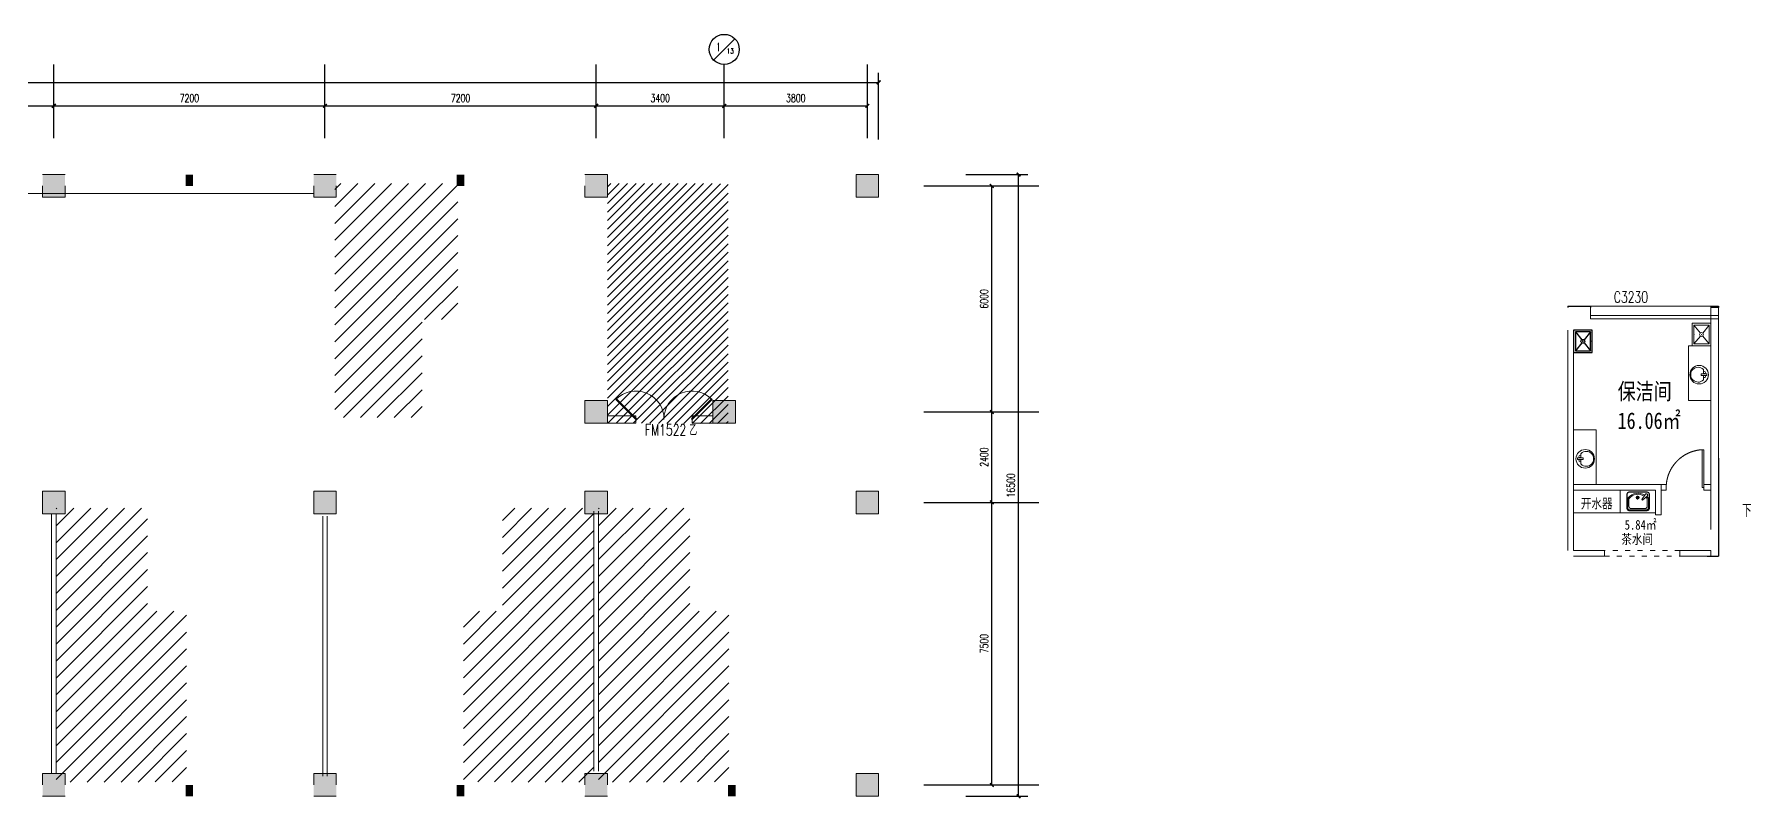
# Model space of a CAD drawing. Header units: millimetres. Extents: x 164760 to 3716174, y -1766400 to 11969.
# Drawn here: x 3415750 to 3461320, y -1650889 to -1630602 of the extents above; entities that cross this region are included whole.
import ezdxf
from ezdxf.enums import TextEntityAlignment as Align

# ---------------------------------------------------------------- set-up
doc = ezdxf.new("R2010")
doc.units = ezdxf.units.MM
doc.header["$LTSCALE"] = 1000
doc.linetypes.add('ACAD_ISO03W100', pattern=[30, 12, -18])
doc.linetypes.add('HIDDEN', pattern=[0.375, 0.25, -0.125, 0, 0])
doc.layers.get('0').update_dxf_attribs({"color": 253, "linetype": 'CONTINUOUS'})
doc.layers.get('Defpoints').update_dxf_attribs({"color": 250, "linetype": 'CONTINUOUS', "lineweight": 0})
for name, color, linetype in [('AXIS', 253, 'CONTINUOUS'), ('AXIS_TEXT', 253, 'CONTINUOUS'), ('FC-Text Annotation', 253, 'CONTINUOUS'), ('LVTRY', 253, 'CONTINUOUS'), ('PUB_TEXT', 253, 'CONTINUOUS'), ('SURFACE', 253, 'CONTINUOUS'), ('WINDOW_TEXT', 253, 'CONTINUOUS'), ('建-墙', 253, 'CONTINUOUS')]:
    doc.layers.add(name, color=color, linetype=linetype)
for name, color, linetype, lineweight in [('COLUMN', 253, 'CONTINUOUS', 0), ('DOOR【门】', 253, 'CONTINUOUS', 0), ('FC-Doorsill【门槛线】', 253, 'CONTINUOUS', 0), ('FF-FIXT【洁具】', 253, 'CONTINUOUS', 0), ('FF-FURN【成品家私】', 253, 'CONTINUOUS', 0), ('FF-Win【窗】', 253, 'CONTINUOUS', 0), ('PUB_HATCH', 253, 'CONTINUOUS', 0), ('RC-Modelling【天花造型】', 253, 'CONTINUOUS', 0), ('STAIR', 253, 'CONTINUOUS', 0), ('WALL', 253, 'CONTINUOUS', 0), ('Wall【墙体】', 253, 'CONTINUOUS', 0), ('Wall【新建墙】', 253, 'CONTINUOUS', 0), ('Xline【辅助线】', 253, 'CONTINUOUS', 0), ('建-洁具', 253, 'CONTINUOUS', 5)]:
    doc.layers.add(name, color=color, linetype=linetype, lineweight=lineweight)
doc.styles.add('_TCH_AXIS', font='COMPLEX', dxfattribs={"bigfont": 'GBCBIG'})
doc.styles.add('_TCH_DIM', font='SIMPLEX', dxfattribs={"bigfont": 'GBCBIG'})
doc.styles.add('_TCH_DIM_T3', font='SIMPLEX', dxfattribs={"width": 0.705882, "bigfont": 'GBCBIG'})
doc.styles.add('_TCH_WINDOW', font='SIMPLEX', dxfattribs={"bigfont": 'GBCBIG'})
doc.styles.add('DIM_FONT', font='SIMPLEX', dxfattribs={"width": 0.7, "bigfont": 'GBCBIG'})
doc.styles.get("Standard").update_dxf_attribs({"font": 'GBENOR', "bigfont": 'GBCBIG'})
doc.styles.add('文字', font='')
doc.styles.get('文字').set_extended_font_data('SimSun')
doc.dimstyles.new('_TCH_ARCH&&100', dxfattribs={"dimtxt": 212.5, "dimasz": 100, "dimexe": 250, "dimexo": 300, "dimgap": 100, "dimtad": 1, "dimdec": 0, "dimzin": 0, "dimdsep": 46, "dimtxsty": '_TCH_DIM_T3', "dimblk": 'ARCHTICK', "dimcen": 0.09, "dimclrt": 7, "dimazin": 2, "dimtfac": 1, "dimtdec": 0, "dimtix": 1, "dimtmove": 2, "dimatfit": 3, "dimtolj": 1, "dimtzin": 0, "dimarcsym": 0})
pattern_1 = [(45, (24011, -7950), (-224.5064, 224.5064), [])]

# ---------------------------------------------------------------- blocks, each defined once
blk = doc.blocks.new('$WINLIB2D$00000004')
for p, q in [((-0.5, 0.5), (0.5, 0.5)), ((-0.5, 0.5), (-0.5, -0.5)), ((0.5, -0.5), (0.5, 0.5)), ((-0.5, 0.241), (0.5, 0.241)), ((-0.5, -0.5), (0.5, -0.5))]:
    blk.add_line(p, q)
blk = doc.blocks.new('$lvtry$00000191')
at = {"color": 0}
for p, q in [((-250, -50, 0), (-39, -219, 0)), ((-250, -450, 0), (-39, -281, 0)), ((39, -219, 0), (250, -50, 0)), ((39, -281, 0), (250, -450, 0))]:
    blk.add_line(p, q, dxfattribs=at)
at = {"color": 0, "elevation": 0}
for points in [[(300, -500), (300, 0), (-300, 0), (-300, -500)], [(250, -450), (250, -50), (-250, -50), (-250, -450)]]:
    blk.add_lwpolyline(points, close=True, dxfattribs=at)
at = {"color": 0}
blk.add_circle((0, -250, 0), 50, dxfattribs=at)
for p in [(0, -50, 0), (0, -250, 0)]:
    blk.add_point(p, dxfattribs=at)
blk = doc.blocks.new('DOOR_D01')
at = {"layer": 'DOOR【门】'}
blk.add_lwpolyline([(-0.456, 1), (-0.456, 0), (-0.5, 0), (-0.5, 1)], close=True, dxfattribs=at)
at = {"layer": 'DOOR【门】', "color": 8, "linetype": 'HIDDEN', "ltscale": 15}
blk.add_arc((-0.511, -0.01), 1.011, 0.5915, 87.4664, dxfattribs=at)
blk = doc.blocks.new('M_E33IEP')
for p, q in [((44, -21), (44, 20)), ((44, 20), (194, 20)), ((135, 135), (135, 20)), ((194, 20), (194, -21)), ((194, -21), (44, -21)), ((135, -21), (135, -144))]:
    blk.add_line(p, q)
for centre, radius in [((248, -5), 246), ((106, 56), 26.7), ((105, -55), 26.7)]:
    blk.add_circle(centre, radius)
blk.add_arc((274, -5), 197, 225.2527, 134.7473)
at = {"style": 'DIM_FONT', "width": 0.8, "flags": 9}
for tag in ['XSIZE', 'YSIZE']:
    blk.add_attdef(tag, (0, 0), '', height=0.5, dxfattribs=at)
at = {"width": 0.8, "flags": 9}
for tag in ['XSIZE', 'YSIZE']:
    blk.add_attdef(tag, (2, -251), '', height=150, dxfattribs=at)
blk = doc.blocks.new('厨房洗手盆_01')
for points in [[(540, -243), (540, 243, 0.414214), (483, 300), (97, 300, 0.414214), (40, 243), (40, -243, 0.414214), (97, -300), (483, -300, 0.414214)], [(530, -243), (530, 243, 0.414214), (483, 290), (97, 290, 0.414214), (50, 243), (50, -243, 0.414214), (97, -290), (483, -290, 0.414214)], [(142, 246, 0.463705), (106, 246), (93, 231, 0.463199), (99, 196), (244, 99), (260, 117)]]:
    blk.add_lwpolyline(points, format="xyb", close=True)
for points in [[(124, 179, 0.371537), (197, -263, 0.175756), (227, -274), (468, -274, 0.414214), (514, -228), (514, 228, 0.414214), (468, 274), (227, 274, 0.175756), (197, 263, 0.038636), (159, 226, 0.038636)], [(149, 162, 0.370424), (217, -240, 0.175756), (227, -244), (421, -244, 0.414214), (484, -181), (484, 181, 0.414214), (421, 244), (227, 244, 0.175756), (217, 240, 0.038502), (180, 204, 0.038502)]]:
    blk.add_lwpolyline(points, format="xyb")
for points in [[(191, -64), (191, 36)], [(142, -14), (241, -14)]]:
    blk.add_lwpolyline(points)
blk.add_circle((191, -14), 38.3)
blk = doc.blocks.new('海龙_0918165925')
at = {"layer": 'PUB_HATCH'}
for points in [[(24900, -600), (25500, -600), (25500, 0), (24900, 0)], [(28700, -300), (28900, -300), (28900, 0), (28700, 0)], [(32100, -600), (32700, -600), (32700, 0), (32100, 0)], [(35900, -300), (36100, -300), (36100, 0), (35900, 0)], [(39300, -600), (39900, -600), (39900, 0), (39300, 0)], [(46500, -600), (47100, -600), (47100, 0), (46500, 0)], [(39300, -6600), (39900, -6600), (39900, -6000), (39300, -6000)], [(42700, -6600), (43300, -6600), (43300, -6000), (42700, -6000)], [(24900, -9000), (25500, -9000), (25500, -8400), (24900, -8400)], [(32100, -9000), (32700, -9000), (32700, -8400), (32100, -8400)], [(39300, -9000), (39900, -9000), (39900, -8400), (39300, -8400)], [(46500, -9000), (47100, -9000), (47100, -8400), (46500, -8400)], [(24900, -16500), (25500, -16500), (25500, -15900), (24900, -15900)], [(32100, -16500), (32700, -16500), (32700, -15900), (32100, -15900)], [(39300, -16500), (39900, -16500), (39900, -15900), (39300, -15900)], [(46500, -16500), (47100, -16500), (47100, -15900), (46500, -15900)], [(28900, -16200), (28700, -16200), (28700, -16500), (28900, -16500)], [(36100, -16200), (35900, -16200), (35900, -16500), (36100, -16500)], [(43300, -16200), (43100, -16200), (43100, -16500), (43300, -16500)]]:
    blk.add_hatch(color=256, dxfattribs=at).paths.add_polyline_path(points)
at = {"layer": 'COLUMN'}
for p, q in [((25500, 0), (24900, 0)), ((24900, -300), (24900, -600)), ((25500, -600), (25500, -300)), ((32700, 0), (32100, 0)), ((32100, -300), (32100, -600)), ((32700, -600), (32700, -300)), ((39900, 0), (39300, 0)), ((39300, -300), (39300, -600)), ((39900, -600), (39900, 0)), ((47100, 0), (46500, 0)), ((46500, 0), (46500, -600)), ((47100, -600), (47100, 0)), ((24900, -600), (25500, -600)), ((32100, -600), (32700, -600)), ((39300, -600), (39900, -600)), ((46500, -600), (47100, -600)), ((39900, -6000), (39300, -6000)), ((39300, -6000), (39300, -6600)), ((39900, -6600), (39900, -6000)), ((43300, -6000), (42700, -6000)), ((42700, -6000), (42700, -6600)), ((43300, -6600), (43300, -6000)), ((39300, -6600), (39900, -6600)), ((42700, -6600), (43300, -6600)), ((25500, -8400), (24900, -8400)), ((24900, -8400), (24900, -9000)), ((25500, -9000), (25500, -8400)), ((32700, -8400), (32100, -8400)), ((32100, -8400), (32100, -9000)), ((32700, -9000), (32700, -8400)), ((39900, -8400), (39300, -8400)), ((39300, -8400), (39300, -9000)), ((39900, -9000), (39900, -8400)), ((47100, -8400), (46500, -8400)), ((46500, -8400), (46500, -9000)), ((47100, -9000), (47100, -8400)), ((24900, -9000), (25500, -9000)), ((32100, -9000), (32700, -9000)), ((39300, -9000), (39900, -9000)), ((46500, -9000), (47100, -9000)), ((25500, -15900), (24900, -15900)), ((24900, -15900), (24900, -16200)), ((25500, -16200), (25500, -15900)), ((32700, -15900), (32100, -15900)), ((32100, -15900), (32100, -16200)), ((32700, -16200), (32700, -15900)), ((39900, -15900), (39300, -15900)), ((39300, -15900), (39300, -16200)), ((39900, -16200), (39900, -15900)), ((47100, -15900), (46500, -15900)), ((46500, -15900), (46500, -16500)), ((47100, -16500), (47100, -15900)), ((24900, -16500), (25500, -16500)), ((32100, -16500), (32700, -16500)), ((39300, -16500), (39900, -16500)), ((46500, -16500), (47100, -16500))]:
    blk.add_line(p, q, dxfattribs=at)
blk = doc.blocks.new('_ArchTick')
at = {"color": 2, "linetype": 'ByBlock', "const_width": 0.4}
blk.add_lwpolyline([(-0.5, -0.5), (0.5, 0.5)], dxfattribs=at)
blk = doc.blocks.new('*D611')
at = {"layer": 'AXIS', "color": 0, "lineweight": -2, "transparency": 16777216}
for p, q in [((3571280, -1554394), (3571280, -1553288)), ((3575080, -1554394), (3575080, -1553288)), ((3571280, -1553538), (3575080, -1553538))]:
    blk.add_line(p, q, dxfattribs=at)
at = {"layer": 'Defpoints', "color": 0, "transparency": 16777216}
for p in [(3575080, -1553538), (3571280, -1554694), (3575080, -1554694)]:
    blk.add_point(p, dxfattribs=at)
at = {"layer": 'AXIS', "color": 0, "lineweight": -2, "transparency": 16777216, "xscale": 100, "yscale": 100, "zscale": 100, "rotation": 180}
blk.add_blockref('_ArchTick', (3571280, -1553538), dxfattribs=at)
at = {"layer": 'AXIS', "color": 0, "lineweight": -2, "transparency": 16777216, "xscale": 100, "yscale": 100, "zscale": 100}
blk.add_blockref('_ArchTick', (3575080, -1553538), dxfattribs=at)
at = {"layer": 'AXIS', "color": 7, "transparency": 16777216, "insert": (3573180, -1553332), "char_height": 212.5, "attachment_point": 5, "style": '_TCH_DIM_T3'}
blk.add_mtext('\\A1;3800', dxfattribs=at)
blk = doc.blocks.new('*D612')
at = {"layer": 'AXIS', "color": 0, "lineweight": -2, "transparency": 16777216}
for p, q in [((3567880, -1554394), (3567880, -1553288)), ((3571280, -1554394), (3571280, -1553288)), ((3567880, -1553538), (3571280, -1553538))]:
    blk.add_line(p, q, dxfattribs=at)
at = {"layer": 'Defpoints', "color": 0, "transparency": 16777216}
for p in [(3571280, -1553538), (3567880, -1554694), (3571280, -1554694)]:
    blk.add_point(p, dxfattribs=at)
at = {"layer": 'AXIS', "color": 0, "lineweight": -2, "transparency": 16777216, "xscale": 100, "yscale": 100, "zscale": 100, "rotation": 180}
blk.add_blockref('_ArchTick', (3567880, -1553538), dxfattribs=at)
at = {"layer": 'AXIS', "color": 0, "lineweight": -2, "transparency": 16777216, "xscale": 100, "yscale": 100, "zscale": 100}
blk.add_blockref('_ArchTick', (3571280, -1553538), dxfattribs=at)
at = {"layer": 'AXIS', "color": 7, "transparency": 16777216, "insert": (3569580, -1553332), "char_height": 212.5, "attachment_point": 5, "style": '_TCH_DIM_T3'}
blk.add_mtext('\\A1;3400', dxfattribs=at)
blk = doc.blocks.new('*D613')
at = {"layer": 'AXIS', "color": 0, "lineweight": -2, "transparency": 16777216}
for p, q in [((3560680, -1554394), (3560680, -1553288)), ((3567880, -1554394), (3567880, -1553288)), ((3560680, -1553538), (3567880, -1553538))]:
    blk.add_line(p, q, dxfattribs=at)
at = {"layer": 'Defpoints', "color": 0, "transparency": 16777216}
for p in [(3567880, -1553538), (3560680, -1554694), (3567880, -1554694)]:
    blk.add_point(p, dxfattribs=at)
at = {"layer": 'AXIS', "color": 0, "lineweight": -2, "transparency": 16777216, "xscale": 100, "yscale": 100, "zscale": 100, "rotation": 180}
blk.add_blockref('_ArchTick', (3560680, -1553538), dxfattribs=at)
at = {"layer": 'AXIS', "color": 0, "lineweight": -2, "transparency": 16777216, "xscale": 100, "yscale": 100, "zscale": 100}
blk.add_blockref('_ArchTick', (3567880, -1553538), dxfattribs=at)
at = {"layer": 'AXIS', "color": 7, "transparency": 16777216, "insert": (3564280, -1553332), "char_height": 212.5, "attachment_point": 5, "style": '_TCH_DIM_T3'}
blk.add_mtext('\\A1;7200', dxfattribs=at)
blk = doc.blocks.new('*D614')
at = {"layer": 'AXIS', "color": 0, "lineweight": -2, "transparency": 16777216}
for p, q in [((3553480, -1554394), (3553480, -1553288)), ((3560680, -1554394), (3560680, -1553288)), ((3553480, -1553538), (3560680, -1553538))]:
    blk.add_line(p, q, dxfattribs=at)
at = {"layer": 'Defpoints', "color": 0, "transparency": 16777216}
for p in [(3560680, -1553538), (3553480, -1554694), (3560680, -1554694)]:
    blk.add_point(p, dxfattribs=at)
at = {"layer": 'AXIS', "color": 0, "lineweight": -2, "transparency": 16777216, "xscale": 100, "yscale": 100, "zscale": 100, "rotation": 180}
blk.add_blockref('_ArchTick', (3553480, -1553538), dxfattribs=at)
at = {"layer": 'AXIS', "color": 0, "lineweight": -2, "transparency": 16777216, "xscale": 100, "yscale": 100, "zscale": 100}
blk.add_blockref('_ArchTick', (3560680, -1553538), dxfattribs=at)
at = {"layer": 'AXIS', "color": 7, "transparency": 16777216, "insert": (3557080, -1553332), "char_height": 212.5, "attachment_point": 5, "style": '_TCH_DIM_T3'}
blk.add_mtext('\\A1;7200', dxfattribs=at)
blk = doc.blocks.new('*D615')
at = {"layer": 'AXIS', "color": 0, "lineweight": -2, "transparency": 16777216}
for p, q in [((3546280, -1554394), (3546280, -1553288)), ((3553480, -1554394), (3553480, -1553288)), ((3546280, -1553538), (3553480, -1553538))]:
    blk.add_line(p, q, dxfattribs=at)
at = {"layer": 'Defpoints', "color": 0, "transparency": 16777216}
for p in [(3553480, -1553538), (3546280, -1554694), (3553480, -1554694)]:
    blk.add_point(p, dxfattribs=at)
at = {"layer": 'AXIS', "color": 0, "lineweight": -2, "transparency": 16777216, "xscale": 100, "yscale": 100, "zscale": 100, "rotation": 180}
blk.add_blockref('_ArchTick', (3546280, -1553538), dxfattribs=at)
at = {"layer": 'AXIS', "color": 0, "lineweight": -2, "transparency": 16777216, "xscale": 100, "yscale": 100, "zscale": 100}
blk.add_blockref('_ArchTick', (3553480, -1553538), dxfattribs=at)
at = {"layer": 'AXIS', "color": 7, "transparency": 16777216, "insert": (3549880, -1553332), "char_height": 212.5, "attachment_point": 5, "style": '_TCH_DIM_T3'}
blk.add_mtext('\\A1;7200', dxfattribs=at)
blk = doc.blocks.new('*D619')
at = {"layer": 'AXIS', "color": 0, "lineweight": -2, "transparency": 16777216}
for p, q in [((3577699, -1564062), (3578635, -1564062)), ((3578385, -1571562), (3578385, -1564062)), ((3577699, -1571562), (3578635, -1571562))]:
    blk.add_line(p, q, dxfattribs=at)
at = {"layer": 'Defpoints', "color": 0, "transparency": 16777216}
for p in [(3577399, -1564062), (3578385, -1564062), (3577399, -1571562)]:
    blk.add_point(p, dxfattribs=at)
at = {"layer": 'AXIS', "color": 0, "lineweight": -2, "transparency": 16777216, "xscale": 100, "yscale": 100, "zscale": 100}
for p, rotation in [((3578385, -1564062), 90), ((3578385, -1571562), 270)]:
    blk.add_blockref('_ArchTick', p, dxfattribs=dict(at, rotation=rotation))
at = {"layer": 'AXIS', "color": 7, "transparency": 16777216, "insert": (3578179, -1567812), "char_height": 212.5, "attachment_point": 5, "rotation": 90, "style": '_TCH_DIM_T3'}
blk.add_mtext('\\A1;7500', dxfattribs=at)
blk = doc.blocks.new('*D620')
at = {"layer": 'AXIS', "color": 0, "lineweight": -2, "transparency": 16777216}
for p, q in [((3577699, -1561662), (3578635, -1561662)), ((3578385, -1564062), (3578385, -1561662)), ((3577699, -1564062), (3578635, -1564062))]:
    blk.add_line(p, q, dxfattribs=at)
at = {"layer": 'Defpoints', "color": 0, "transparency": 16777216}
for p in [(3577399, -1561662), (3578385, -1561662), (3577399, -1564062)]:
    blk.add_point(p, dxfattribs=at)
at = {"layer": 'AXIS', "color": 0, "lineweight": -2, "transparency": 16777216, "xscale": 100, "yscale": 100, "zscale": 100}
for p, rotation in [((3578385, -1561662), 90), ((3578385, -1564062), 270)]:
    blk.add_blockref('_ArchTick', p, dxfattribs=dict(at, rotation=rotation))
at = {"layer": 'AXIS', "color": 7, "transparency": 16777216, "insert": (3578179, -1562862), "char_height": 212.5, "attachment_point": 5, "rotation": 90, "style": '_TCH_DIM_T3'}
blk.add_mtext('\\A1;2400', dxfattribs=at)
blk = doc.blocks.new('*D621')
at = {"layer": 'AXIS', "color": 0, "lineweight": -2, "transparency": 16777216}
for p, q in [((3577699, -1555662), (3578635, -1555662)), ((3578385, -1561662), (3578385, -1555662)), ((3577699, -1561662), (3578635, -1561662))]:
    blk.add_line(p, q, dxfattribs=at)
at = {"layer": 'Defpoints', "color": 0, "transparency": 16777216}
for p in [(3577399, -1555662), (3578385, -1555662), (3577399, -1561662)]:
    blk.add_point(p, dxfattribs=at)
at = {"layer": 'AXIS', "color": 0, "lineweight": -2, "transparency": 16777216, "xscale": 100, "yscale": 100, "zscale": 100}
for p, rotation in [((3578385, -1555662), 90), ((3578385, -1561662), 270)]:
    blk.add_blockref('_ArchTick', p, dxfattribs=dict(at, rotation=rotation))
at = {"layer": 'AXIS', "color": 7, "transparency": 16777216, "insert": (3578179, -1558662), "char_height": 212.5, "attachment_point": 5, "rotation": 90, "style": '_TCH_DIM_T3'}
blk.add_mtext('\\A1;6000', dxfattribs=at)
blk = doc.blocks.new('*D622')
at = {"layer": 'AXIS', "color": 0, "lineweight": -2, "transparency": 16777216}
for p, q in [((3577699, -1555362), (3579345, -1555362)), ((3579095, -1571862), (3579095, -1555362)), ((3577699, -1571862), (3579345, -1571862))]:
    blk.add_line(p, q, dxfattribs=at)
at = {"layer": 'Defpoints', "color": 0, "transparency": 16777216}
for p in [(3577399, -1555362), (3579095, -1555362), (3577399, -1571862)]:
    blk.add_point(p, dxfattribs=at)
at = {"layer": 'AXIS', "color": 0, "lineweight": -2, "transparency": 16777216, "xscale": 100, "yscale": 100, "zscale": 100}
for p, rotation in [((3579095, -1555362), 90), ((3579095, -1571862), 270)]:
    blk.add_blockref('_ArchTick', p, dxfattribs=dict(at, rotation=rotation))
at = {"layer": 'AXIS', "color": 7, "transparency": 16777216, "insert": (3578889, -1563612), "char_height": 212.5, "attachment_point": 5, "rotation": 90, "style": '_TCH_DIM_T3'}
blk.add_mtext('\\A1;16500', dxfattribs=at)
blk = doc.blocks.new('*D623')
at = {"layer": 'AXIS', "color": 0, "lineweight": -2, "transparency": 16777216}
for p, q in [((3481180, -1554433), (3481180, -1552663)), ((3481180, -1552913), (3575380, -1552913)), ((3575380, -1554433), (3575380, -1552663))]:
    blk.add_line(p, q, dxfattribs=at)
at = {"layer": 'Defpoints', "color": 0, "transparency": 16777216}
for p in [(3575380, -1552913), (3481180, -1554733), (3575380, -1554733)]:
    blk.add_point(p, dxfattribs=at)
at = {"layer": 'AXIS', "color": 0, "lineweight": -2, "transparency": 16777216, "xscale": 100, "yscale": 100, "zscale": 100, "rotation": 180}
blk.add_blockref('_ArchTick', (3481180, -1552913), dxfattribs=at)
at = {"layer": 'AXIS', "color": 0, "lineweight": -2, "transparency": 16777216, "xscale": 100, "yscale": 100, "zscale": 100}
blk.add_blockref('_ArchTick', (3575380, -1552913), dxfattribs=at)
at = {"layer": 'AXIS', "color": 7, "transparency": 16777216, "insert": (3528280, -1552707), "char_height": 212.5, "attachment_point": 5, "style": '_TCH_DIM_T3'}
blk.add_mtext('\\A1;94200', dxfattribs=at)
blk = doc.blocks.new('海龙0506173763')
at = {"layer": 'Xline【辅助线】'}
for points in [[(-733, 17), (-750, 0), (-1280, 530), (-1263, 547)], [(733, 17), (750, 0), (1280, 530), (1263, 547)]]:
    blk.add_lwpolyline(points, close=True, dxfattribs=at)
at = {"layer": 'Xline【辅助线】', "color": 8}
for centre, start, end in [((-745, 12), 359.1011, 135.9107), ((745, 12), 44.0893, 180.8989)]:
    blk.add_arc(centre, 745, start, end, dxfattribs=at)
blk = doc.blocks.new('海龙0506194425')
at = {"layer": 'WALL'}
for p, q in [((-650, 200), (-1400, 200)), ((-1400, 0), (-650, 0)), ((-650, 0), (-650, 200)), ((1400, 200), (850, 200)), ((850, 200), (850, 0)), ((850, 0), (1400, 0))]:
    blk.add_line(p, q, dxfattribs=at)
at = {"layer": 'Xline【辅助线】'}
blk.add_blockref('海龙0506173763', (100, 100), dxfattribs=at)
blk = doc.blocks.new('海龙0506195994')
at = {"layer": 'Xline【辅助线】'}
blk.add_blockref('海龙0506194425', (0, 325), dxfattribs=at)
at = {"layer": 'WINDOW_TEXT', "style": '_TCH_WINDOW', "width": 0.705882}
for s, height, p in [('FM1522', 297.5, (-405, 0)), ('乙', 298, (771, 0))]:
    blk.add_text(s, height=height, dxfattribs=at).set_placement(p)
blk = doc.blocks.new('海龙0927230683')
at = {"layer": 'Xline【辅助线】'}
h = blk.add_hatch(dxfattribs=at)
h.set_pattern_fill('ANSI31', color=256, scale=100)
h.set_pattern_definition([(45, (31546.97, -50490.94), (-224.5064, 224.5064), [])])
h.paths.add_polyline_path([(36850, 7950), (36825, 7950), (33582, 7950), (33582, 1732), (35902, 1732), (35902, 4334), (36850, 4334)])
h = blk.add_hatch(dxfattribs=at)
h.set_pattern_fill('ANSI31', color=256, scale=100)
h.set_pattern_definition([(45, (-2451123.11, 1381798.68), (-112.2532015, 112.2532015), [])])
h.paths.add_polyline_path([(40825, 1583), (44025, 1576), (44025, 7941), (40825, 7948)])
h = blk.add_hatch(dxfattribs=at)
h.set_pattern_fill('ANSI31', color=256, scale=100)
h.set_pattern_definition([(45, (9609.97, -7950), (-224.5064, 224.5064), [])])
h.paths.add_polyline_path([(29650, -3403), (28615, -3403), (28615, -668), (26185, -668), (26185, -7950), (29650, -7935)])
h = blk.add_hatch(dxfattribs=at)
h.set_pattern_fill('ANSI31', color=256, scale=100)
h.set_pattern_definition(pattern_1)
h.paths.add_polyline_path([(36999, -3403), (38034, -3403), (38034, -668), (40464, -668), (40464, -7950), (36999, -7935)])
h = blk.add_hatch(dxfattribs=at)
h.set_pattern_fill('ANSI31', color=256, scale=100)
h.set_pattern_definition(pattern_1)
h.paths.add_polyline_path([(44051, -3403), (43016, -3403), (43016, -668), (40586, -668), (40586, -7950), (44051, -7935)])
for p, q in [((26065, -7718), (26065, -818)), ((26185, -7718), (26185, -818)), ((33265, -7785), (33265, -885)), ((33385, -7785), (33385, -885)), ((40465, -7650), (40465, -750)), ((40585, -7650), (40585, -750))]:
    blk.add_line(p, q, dxfattribs=at)
at = {"layer": 'Wall【墙体】'}
blk.add_blockref('海龙0506195994', (42225, 1257), dxfattribs=at)
blk = doc.blocks.new('海龙_0926164331')
at = {"layer": 'AXIS'}
for p, q in [((42746.8, -682.8), (43312.5, -117.2)), ((25229.7, -2397.2), (25229.7, -800)), ((32429.7, -2397.2), (32429.7, -800)), ((39629.7, -2397.2), (39629.7, -800)), ((43029.7, -2397.2), (43029.7, -800)), ((46829.7, -2397.2), (46829.7, -800)), ((48325.5, -4023.1), (51385.9, -4023.1)), ((48325.5, -10023.1), (51385.9, -10023.1)), ((48325.5, -12423.1), (51385.9, -12423.1)), ((48325.5, -19923.1), (51385.9, -19923.1))]:
    blk.add_line(p, q, dxfattribs=at)
blk.add_circle((43029.7, -400), 400, dxfattribs=at)
at = {"layer": 'AXIS_TEXT', "color": 7, "style": '_TCH_AXIS'}
for s, height, p, p2 in [('1', 218.6, (42830.4, -443.7), (42924.1, -443.7)), ('13', 135.29, (43095, -508.2), (43281.8, -508.2))]:
    blk.add_text(s, height=height, dxfattribs=at).set_placement(p, p2, align=Align.FIT)
at = {"layer": 'AXIS'}
for p1, p2, distance, picture, middle in [((-47070.3, -3094), (47129.7, -3094), 1819.8, '*D623', (29.7, -1067.9)), ((18029.7, -3054.5), (25229.7, -3054.5), 1155.3, '*D615', (21629.7, -1693)), ((25229.7, -3054.5), (32429.7, -3054.5), 1155.3, '*D614', (28829.7, -1693)), ((32429.7, -3054.5), (39629.7, -3054.5), 1155.3, '*D613', (36029.7, -1693)), ((39629.7, -3054.5), (43029.7, -3054.5), 1155.3, '*D612', (41329.7, -1693)), ((43029.7, -3054.5), (46829.7, -3054.5), 1155.3, '*D611', (44929.7, -1693)), ((49149, -20223.1), (49149, -3723.1), -1695.5, '*D622', (50638.2, -11973.1)), ((49149, -10023.1), (49149, -4023.1), -986.2, '*D621', (49928.9, -7023.1)), ((49149, -12423.1), (49149, -10023.1), -986.2, '*D620', (49928.9, -11223.1)), ((49149, -19923.1), (49149, -12423.1), -986.2, '*D619', (49928.9, -16173.1))]:
    dim = blk.add_aligned_dim(p1=p1, p2=p2, distance=distance, dimstyle='_TCH_ARCH&&100', dxfattribs=at)
    dim.commit()
    dim.dimension.update_dxf_attribs({"geometry": picture, "text_midpoint": middle, "insert": (-3528250.3, 1551639)})

msp = doc.modelspace()

# ---------------------------------------------------------------- linework, layer by layer
at = {"layer": 'FC-Doorsill【门槛线】', "linetype": 'ACAD_ISO03W100', "ltscale": 0.011}
for points in [[(3459440, -1644300), (3457440, -1644300)], [(3457440, -1644450), (3459440, -1644450)]]:
    msp.add_lwpolyline(points, dxfattribs=at)
at = {"layer": 'FF-FIXT【洁具】'}
for p, q in [((3460064.8, -1639496.8), (3460064.8, -1639612.5)), ((3460156.3, -1639612.5), (3460006.3, -1639612.5)), ((3460006.3, -1639612.5), (3460006.3, -1639653.1)), ((3460006.3, -1639653.1), (3460156.3, -1639653.1)), ((3460064.8, -1639653.1), (3460064.8, -1639776.5)), ((3460156.3, -1639653.1), (3460156.3, -1639612.5))]:
    msp.add_line(p, q, dxfattribs=at)
msp.add_lwpolyline([(3459664.9, -1638870), (3459664.9, -1640319.1), (3460264.9, -1640319.1), (3460264.9, -1638870)], close=True, dxfattribs=at)
for centre, radius in [((3459951.6, -1639636.6), 246.4), ((3460094, -1639575.7), 26.7), ((3460095.3, -1639687.4), 26.7)]:
    msp.add_circle(centre, radius, dxfattribs=at)
msp.add_arc((3459926.2, -1639636.6), 196.9, 45.25305, 314.74771, dxfattribs=at)
at = {"layer": 'FF-FURN【成品家私】'}
for p, q in [((3457857.4, -1643301.3), (3457857.4, -1642701.3)), ((3458794.4, -1643301.3), (3457857.4, -1643301.3))]:
    msp.add_line(p, q, dxfattribs=at)
msp.add_lwpolyline([(3457857.4, -1643301.3), (3456615, -1643301.3), (3456615, -1642701.3), (3457857.4, -1642701.3)], close=True, dxfattribs=at)
at = {"layer": 'RC-Modelling【天花造型】'}
msp.add_line((3351167.2, -1634825.1), (3423167.2, -1634825.1), dxfattribs=at)
at = {"layer": 'STAIR'}
for p, q in [((3460464.9, -1638048.4), (3460464.9, -1639698.4)), ((3460464.9, -1639698.4), (3460464.9, -1642498.4))]:
    msp.add_line(p, q, dxfattribs=at)
at = {"layer": 'SURFACE'}
for p, q in [((3456464.9, -1637820), (3456464.9, -1637850)), ((3456464.9, -1637820), (3456764.9, -1637820)), ((3456764.9, -1637820), (3457064.9, -1637820)), ((3457064.9, -1637820), (3457064.9, -1637850)), ((3460264.9, -1637820), (3460264.9, -1637850)), ((3460264.9, -1637820), (3460464.9, -1637820)), ((3460464.9, -1637820), (3460464.9, -1637850))]:
    msp.add_line(p, q, dxfattribs=at)
at = {"layer": 'Wall【墙体】'}
for p, q in [((3460464.9, -1637850), (3460264.9, -1637850)), ((3460264.9, -1637850), (3460264.9, -1638150)), ((3460264.9, -1637960.9), (3460264.9, -1643748.4)), ((3460464.9, -1638062.5), (3460264.9, -1638062.5)), ((3460264.9, -1638150), (3460464.9, -1638150)), ((3460464.9, -1638150), (3460464.9, -1637850)), ((3460464.9, -1637960.9), (3460464.9, -1643748.4))]:
    msp.add_line(p, q, dxfattribs=at)
at = {"layer": 'Wall【墙体】', "color": 6}
for p, q in [((3456464.9, -1638450), (3456464.9, -1644300)), ((3456614.9, -1638450), (3456614.9, -1644300))]:
    msp.add_line(p, q, dxfattribs=at)
at = {"layer": 'Wall【新建墙】', "color": 4}
for p, q in [((3458944.4, -1642551.3), (3456614.9, -1642551.3)), ((3458794.4, -1642701.3), (3456614.9, -1642701.3)), ((3458794.4, -1642701.3), (3458794.4, -1643351.3)), ((3458944.4, -1643351.3), (3458944.4, -1642551.3)), ((3458944.4, -1642551.3), (3459076.8, -1642551.3)), ((3458944.4, -1642701.3), (3459076.8, -1642701.3)), ((3459076.8, -1642701.3), (3459076.8, -1642551.3)), ((3460076.8, -1642551.3), (3460265.1, -1642551.3)), ((3460076.8, -1642701.3), (3460076.8, -1642551.3)), ((3460076.8, -1642701.3), (3460265.1, -1642701.3)), ((3458794.4, -1643351.3), (3458944.4, -1643351.3)), ((3457440, -1644450), (3457440, -1644300)), ((3459440, -1644450), (3459440, -1644300))]:
    msp.add_line(p, q, dxfattribs=at)
msp.add_lwpolyline([(3456614.9, -1644450), (3456614.9, -1644450), (3457440, -1644450), (3457440, -1644300), (3456614.9, -1644300)], dxfattribs=at)
msp.add_lwpolyline([(3459440, -1644300), (3460264.9, -1644300), (3460264.9, -1644450), (3459440, -1644450)], close=True, dxfattribs=at)
at = {"layer": '建-墙'}
for p in [(3460464.9, -1641850), (3460164.9, -1644450)]:
    msp.add_line(p, (3460464.9, -1644450), dxfattribs=at)
at = {"layer": '建-洁具'}
msp.add_lwpolyline([(3457214.9, -1641102.1), (3457214.9, -1642551.3), (3456614.9, -1642551.3), (3456614.9, -1641102.1)], close=True, dxfattribs=at)

# ---------------------------------------------------------------- block references
at = {"xscale": -1000, "yscale": 1000, "zscale": 1000}
msp.add_blockref('DOOR_D01', (3459576.8, -1642626.3), dxfattribs=at)
at = {"layer": 'AXIS'}
msp.add_blockref('海龙_0926164331', (3391037.6, -1630602), dxfattribs=at)
at = {"layer": 'COLUMN'}
msp.add_blockref('海龙_0918165925', (3391067.2, -1634325.1), dxfattribs=at)
at = {"layer": 'FF-FIXT【洁具】', "xscale": -1, "rotation": 90}
msp.add_blockref('$lvtry$00000191', (3459764.9, -1638570, 0), dxfattribs=at)
at = {"layer": 'FF-FURN【成品家私】', "rotation": 270}
msp.add_blockref('厨房洗手盆_01', (3458332, -1642707), dxfattribs=at)
at = {"layer": 'FF-Win【窗】'}
ref = msp.add_blockref('$WINLIB2D$00000004', (3458664.9, -1637985), dxfattribs=dict(at, xscale=3200, yscale=-330, zscale=3200))
ref.add_attrib('A', 'C3230', (3457686.4, -1637723.7), dxfattribs={"layer": 'WINDOW_TEXT', "height": 297.5, "style": '_TCH_WINDOW', "width": 0.705882})
at = {"layer": 'LVTRY', "rotation": 270}
msp.add_blockref('$lvtry$00000191', (3457114.9, -1638750, 0), dxfattribs=at)
at = {"layer": 'Xline【辅助线】'}
msp.add_blockref('海龙0927230683', (3390142.4, -1642507.4), dxfattribs=at)
at = {"layer": '建-洁具', "rotation": 359.9996249140858}
msp.add_blockref('M_E33IEP', (3456679.9, -1641864.2), dxfattribs=at)

# ---------------------------------------------------------------- texts
at = {"layer": 'FC-Text Annotation', "style": '文字', "width": 0.8}
for s, height, p in [('保洁间', 438.58, (3457788.8, -1640297)), ('16.06㎡', 438.58, (3457787.8, -1641075.5)), ('开水器', 258.48, (3456809.1, -1643183)), ('5.84㎡', 258.48, (3457974.8, -1643749.7)), ('茶水间', 258.48, (3457882.8, -1644130.1))]:
    msp.add_text(s, height=height, dxfattribs=at).set_placement(p)
at = {"layer": 'FF-FIXT【洁具】', "style": 'DIM_FONT', "width": 0.8}
msp.add_text('493', height=0.5, rotation=0.00037, dxfattribs=at).set_placement((3460198.9, -1639632.1))
msp.add_text('493', height=0.5, rotation=0.00037, dxfattribs=at).set_placement((3460198.9, -1639632.1))
at = {"layer": 'PUB_TEXT', "color": 7, "style": '_TCH_DIM'}
msp.add_text('下', height=337.6, dxfattribs=at).set_placement((3461089.9, -1643410))

doc.saveas('drawing.dxf')
